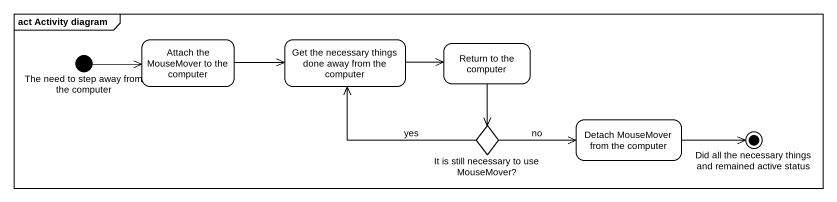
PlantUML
@startuml
mainframe act Activity diagram
hide empty description
state "The need to step away from the computer" as The_need_to_step_away_from <<start>> #FFFFFF
state "Attach the MouseMover to the computer" as Attach_the_MouseMover_to #FFFFFF
state "Get the necessary things done away from the computer" as Get_the_necessary_things #FFFFFF
state "Return to the computer" as Return_to_the_computer #FFFFFF
state "It is still necessary to use MouseMover?" as It_is_still_necessary_to <<choice>> #FFFFFF
state "Detach MouseMover from the computer" as Detach_MouseMover_from_the #FFFFFF
state "Did all the necessary things and remained active status" as Did_all_the_necessary <<end>> #FFFFFF
The_need_to_step_away_from -right-> Attach_the_MouseMover_to
Attach_the_MouseMover_to -right-> Get_the_necessary_things
Get_the_necessary_things -right-> Return_to_the_computer
Return_to_the_computer --> It_is_still_necessary_to
It_is_still_necessary_to -left-> Get_the_necessary_things : yes
It_is_still_necessary_to -right-> Detach_MouseMover_from_the : no
Detach_MouseMover_from_the -right-> Did_all_the_necessary
@enduml
